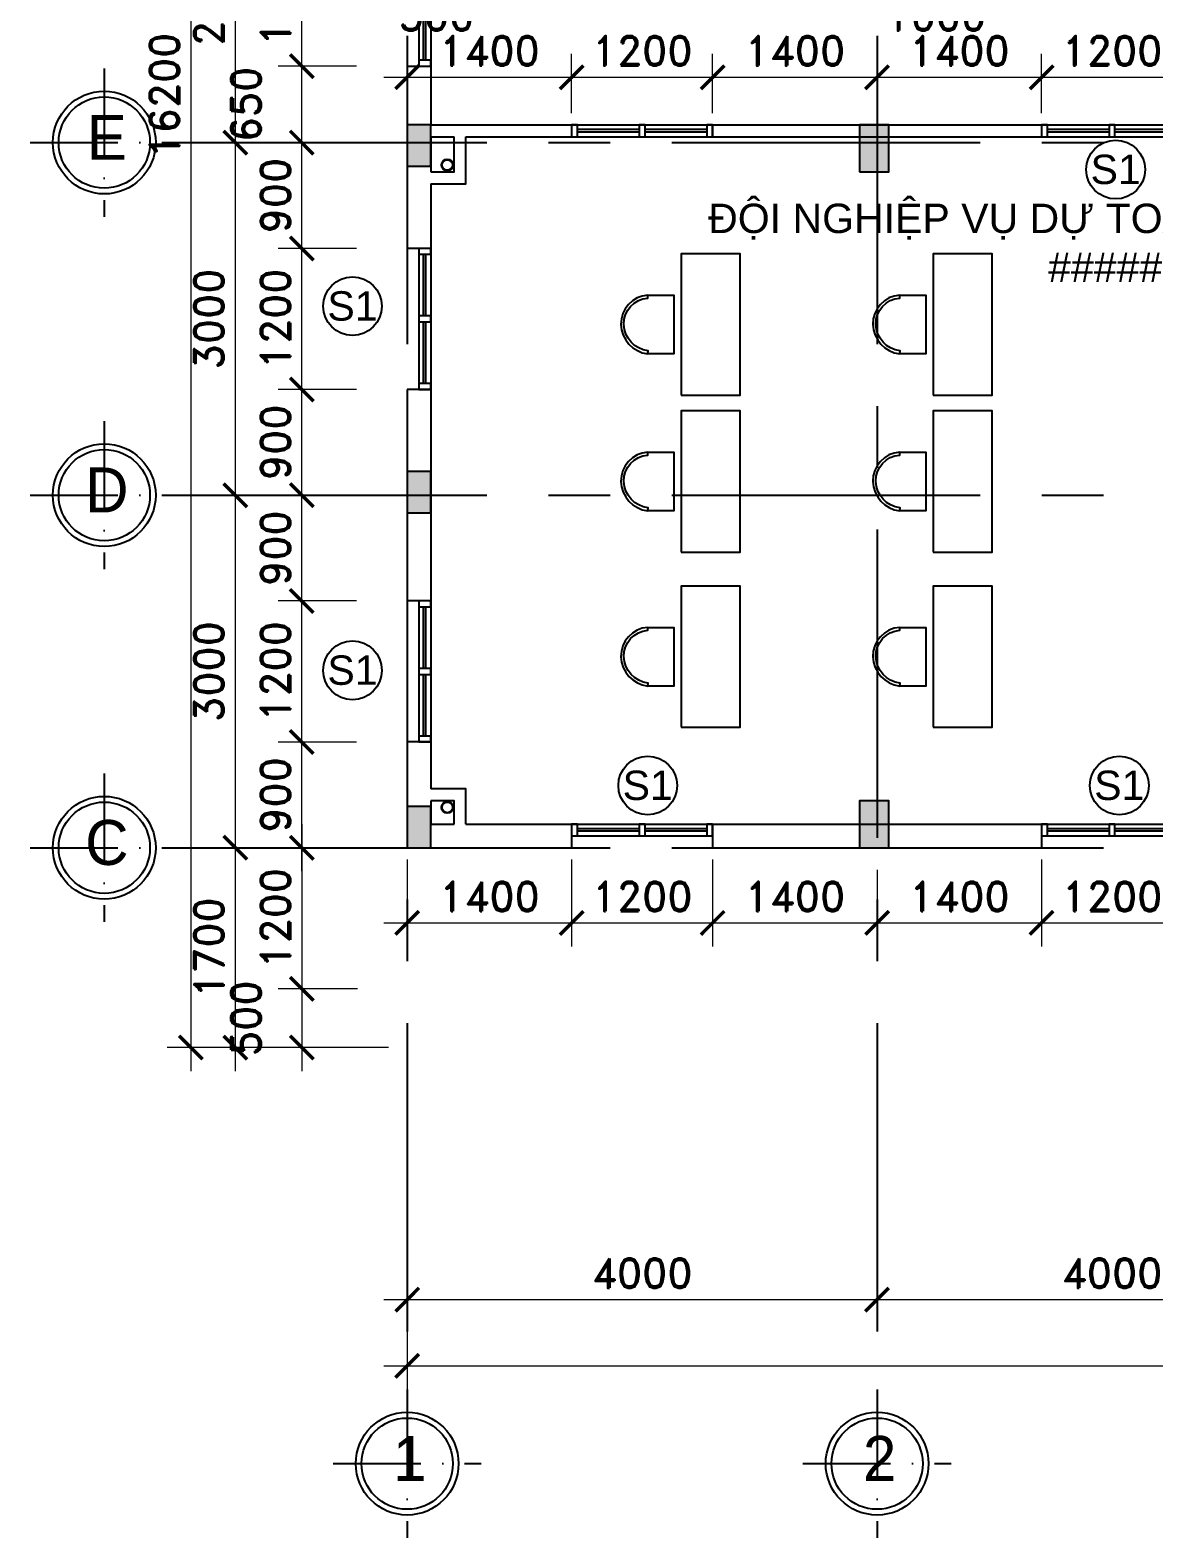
# Model space of a CAD drawing. Header units: inches. Extents: x 452443 to 881249, y 975131 to 1198310.
# Drawn here: x 676966 to 686531, y 1077564 to 1090393 of the extents above; entities that cross this region are included whole.
import ezdxf
from ezdxf.enums import TextEntityAlignment as Align

# ---------------------------------------------------------------- set-up
doc = ezdxf.new("R2010")
doc.units = ezdxf.units.IN
doc.header["$LTSCALE"] = 3.5
doc.header["$MEASUREMENT"] = 0
doc.linetypes.add('ACAD_ISO10W100', pattern=[18, 12, -3, 0, -3])
doc.linetypes.add('CENTER', pattern=[2, 1.25, -0.25, 0.25, -0.25])
for name, color, linetype in [('cot', 1, 'Continuous'), ('CUA', 4, 'Continuous'), ('DOOR-84', 84, 'Continuous'), ('hatch vl', 4, 'Continuous'), ('NOI THAT', 42, 'Continuous'), ('phong', 2, 'Continuous'), ('text', 3, 'Continuous'), ('TEXT2', 7, 'Continuous'), ('thuocdo', 3, 'Continuous'), ('Truc', 252, 'Continuous'), ('VISIONABLE-LINE126', 126, 'Continuous')]:
    doc.layers.add(name, color=color, linetype=linetype)
doc.styles.add('chu 1', font='VHELVEN0.TTF')
doc.styles.add('romand', font='romand.shx')
doc.styles.add('STYLE5', font='VAVON_.TTF')
doc.styles.add('VNI-HELVE', font='VHELVEN0.TTF')
doc.dimstyles.new('TL100', dxfattribs={"dimscale": 100, "dimtxt": 2.5, "dimasz": 2, "dimexe": 2, "dimexo": 1, "dimgap": 1, "dimtad": 1, "dimdec": 0, "dimzin": 0, "dimdsep": 46, "dimtxsty": 'romand', "dimblk": 'ARCHTICK', "dimcen": 2, "dimdle": 2, "dimclrd": 256, "dimclre": 256, "dimclrt": 7, "dimadec": 0, "dimazin": 0, "dimtfac": 0.004, "dimtdec": 0, "dimtmove": 2, "dimatfit": 3, "dimfxl": 1, "dimtolj": 1, "dimtzin": 0, "dimlwd": 20, "dimlwe": 20, "dimarcsym": 1})

# ---------------------------------------------------------------- blocks, each defined once
blk = doc.blocks.new('truc tron')
at = {"layer": 'DOOR-84', "linetype": 'ACAD_ISO10W100', "ltscale": 20}
for p, q in [((0, -710), (0, 710)), ((710, 0), (-710, 0))]:
    blk.add_line(p, q, dxfattribs=at)
at = {"layer": 'DOOR-84', "linetype": 'Continuous'}
blk.add_circle((0, 0), 492, dxfattribs=at)
at = {"layer": 'NOI THAT', "linetype": 'Continuous'}
blk.add_circle((0, 0), 437, dxfattribs=at)
blk = doc.blocks.new('CS-1200')
for p, q in [((0, 100), (1200, 100)), ((0, 0), (1200, 0)), ((575, 60), (50, 60)), ((575, 40), (50, 40)), ((1150, 60), (625, 60)), ((1150, 40), (625, 40))]:
    blk.add_line(p, q)
at = {"ltscale": 5}
for points in [[(0, 0), (50, 0), (50, 100), (0, 100)], [(575, 0), (625, 0), (625, 100), (575, 100)], [(1150, 0), (1200, 0), (1200, 100), (1150, 100)]]:
    blk.add_lwpolyline(points, close=True, dxfattribs=at)
blk = doc.blocks.new('banhoc')
blk.add_lwpolyline([(-600, -500), (-600, 0), (600, 0), (600, -500)], close=True)
blk.add_lwpolyline([(250, -786), (250, -564), (-250, -564), (-250, -786)])
blk.add_lwpolyline([(1, -989, 0.400527), (225, -784), (250, -786, -0.400825), (0, -1014, -0.365678), (-250, -786), (-225, -783, 0.365407)], format="xyb", close=True)
blk = doc.blocks.new('_ArchTick')
at = {"color": 0, "linetype": 'ByBlock', "const_width": 0.15}
blk.add_lwpolyline([(-0.5, -0.5), (0.5, 0.5)], dxfattribs=at)
blk = doc.blocks.new('*D1885')
at = {"layer": 'DEFPOINTS', "color": 0}
for p in [(680175, 1080438), (684175, 1080249), (684175, 1079591)]:
    blk.add_point(p, dxfattribs=at)
at = {"layer": 'thuocdo', "lineweight": 20}
for p, q in [((680175, 1080338), (680175, 1079391)), ((684175, 1080149), (684175, 1079391)), ((679975, 1079591), (684375, 1079591))]:
    blk.add_line(p, q, dxfattribs=at)
at = {"layer": 'thuocdo', "lineweight": 20, "xscale": 200, "yscale": 200, "zscale": 200, "rotation": 180}
blk.add_blockref('_ArchTick', (680175, 1079591), dxfattribs=at)
at = {"layer": 'thuocdo', "lineweight": 20, "xscale": 200, "yscale": 200, "zscale": 200}
blk.add_blockref('_ArchTick', (684175, 1079591), dxfattribs=at)
at = {"layer": 'thuocdo', "color": 7, "insert": (682175, 1079816), "char_height": 250, "attachment_point": 5, "style": 'romand'}
blk.add_mtext('\\A1;4000', dxfattribs=at)
blk = doc.blocks.new('*D1886')
at = {"layer": 'DEFPOINTS', "color": 0}
for p in [(684175, 1080249), (688175, 1079741), (688175, 1079591)]:
    blk.add_point(p, dxfattribs=at)
at = {"layer": 'thuocdo', "lineweight": 20}
for p, q in [((684175, 1080149), (684175, 1079391)), ((683975, 1079591), (688375, 1079591)), ((688175, 1079641), (688175, 1079391))]:
    blk.add_line(p, q, dxfattribs=at)
at = {"layer": 'thuocdo', "lineweight": 20, "xscale": 200, "yscale": 200, "zscale": 200, "rotation": 180}
blk.add_blockref('_ArchTick', (684175, 1079591), dxfattribs=at)
at = {"layer": 'thuocdo', "lineweight": 20, "xscale": 200, "yscale": 200, "zscale": 200}
blk.add_blockref('_ArchTick', (688175, 1079591), dxfattribs=at)
at = {"layer": 'thuocdo', "color": 7, "insert": (686175, 1079816), "char_height": 250, "attachment_point": 5, "style": 'romand'}
blk.add_mtext('\\A1;4000', dxfattribs=at)
blk = doc.blocks.new('*D1894')
at = {"layer": 'DEFPOINTS', "color": 0}
for p in [(679018, 1091936), (678712, 1089436), (679018, 1089436)]:
    blk.add_point(p, dxfattribs=at)
at = {"layer": 'thuocdo', "lineweight": 20}
for p, q in [((678712, 1092136), (678712, 1089236)), ((678918, 1091936), (678512, 1091936)), ((678918, 1089436), (678512, 1089436))]:
    blk.add_line(p, q, dxfattribs=at)
at = {"layer": 'thuocdo', "lineweight": 20, "xscale": 200, "yscale": 200, "zscale": 200}
for p, rotation in [((678712, 1091936), 90), ((678712, 1089436), 270)]:
    blk.add_blockref('_ArchTick', p, dxfattribs=dict(at, rotation=rotation))
at = {"layer": 'thuocdo', "color": 7, "insert": (678487, 1090686), "char_height": 250, "attachment_point": 5, "rotation": 90, "style": 'romand'}
blk.add_mtext('\\A1;2500', dxfattribs=at)
blk = doc.blocks.new('*D1895')
at = {"layer": 'DEFPOINTS', "color": 0}
for p in [(679018, 1089436), (678712, 1086436), (679657, 1086436)]:
    blk.add_point(p, dxfattribs=at)
at = {"layer": 'thuocdo', "lineweight": 20}
for p, q in [((678712, 1089636), (678712, 1086236)), ((678918, 1089436), (678512, 1089436)), ((679557, 1086436), (678512, 1086436))]:
    blk.add_line(p, q, dxfattribs=at)
at = {"layer": 'thuocdo', "lineweight": 20, "xscale": 200, "yscale": 200, "zscale": 200}
for p, rotation in [((678712, 1089436), 90), ((678712, 1086436), 270)]:
    blk.add_blockref('_ArchTick', p, dxfattribs=dict(at, rotation=rotation))
at = {"layer": 'thuocdo', "color": 7, "insert": (678487, 1087936), "char_height": 250, "attachment_point": 5, "rotation": 90, "style": 'romand'}
blk.add_mtext('\\A1;3000', dxfattribs=at)
blk = doc.blocks.new('*D1896')
at = {"layer": 'DEFPOINTS', "color": 0}
for p in [(679657, 1086436), (678712, 1083436), (680025, 1083436)]:
    blk.add_point(p, dxfattribs=at)
at = {"layer": 'thuocdo', "lineweight": 20}
for p, q in [((678712, 1086636), (678712, 1083236)), ((679557, 1086436), (678512, 1086436)), ((679925, 1083436), (678512, 1083436))]:
    blk.add_line(p, q, dxfattribs=at)
at = {"layer": 'thuocdo', "lineweight": 20, "xscale": 200, "yscale": 200, "zscale": 200}
for p, rotation in [((678712, 1086436), 90), ((678712, 1083436), 270)]:
    blk.add_blockref('_ArchTick', p, dxfattribs=dict(at, rotation=rotation))
at = {"layer": 'thuocdo', "color": 7, "insert": (678487, 1084936), "char_height": 250, "attachment_point": 5, "rotation": 90, "style": 'romand'}
blk.add_mtext('\\A1;3000', dxfattribs=at)
blk = doc.blocks.new('*D1897')
at = {"layer": 'DEFPOINTS', "color": 0}
for p in [(679851, 1083436), (678712, 1081736), (679851, 1081736)]:
    blk.add_point(p, dxfattribs=at)
at = {"layer": 'thuocdo', "lineweight": 20}
for p, q in [((678712, 1083636), (678712, 1081536)), ((679751, 1083436), (678512, 1083436)), ((679751, 1081736), (678512, 1081736))]:
    blk.add_line(p, q, dxfattribs=at)
at = {"layer": 'thuocdo', "lineweight": 20, "xscale": 200, "yscale": 200, "zscale": 200}
for p, rotation in [((678712, 1083436), 90), ((678712, 1081736), 270)]:
    blk.add_blockref('_ArchTick', p, dxfattribs=dict(at, rotation=rotation))
at = {"layer": 'thuocdo', "color": 7, "insert": (678487, 1082586), "char_height": 250, "attachment_point": 5, "rotation": 90, "style": 'romand'}
blk.add_mtext('\\A1;1700', dxfattribs=at)
blk = doc.blocks.new('*D1898')
at = {"layer": 'DEFPOINTS', "color": 0}
for p in [(680129, 1097936), (678333, 1081736), (680115, 1081736)]:
    blk.add_point(p, dxfattribs=at)
at = {"layer": 'thuocdo', "lineweight": 20}
for p, q in [((678333, 1098136), (678333, 1081536)), ((680029, 1097936), (678133, 1097936)), ((680015, 1081736), (678133, 1081736))]:
    blk.add_line(p, q, dxfattribs=at)
at = {"layer": 'thuocdo', "lineweight": 20, "xscale": 200, "yscale": 200, "zscale": 200}
for p, rotation in [((678333, 1097936), 90), ((678333, 1081736), 270)]:
    blk.add_blockref('_ArchTick', p, dxfattribs=dict(at, rotation=rotation))
at = {"layer": 'thuocdo', "color": 7, "insert": (678108, 1089836), "char_height": 250, "attachment_point": 5, "rotation": 90, "style": 'romand'}
blk.add_mtext('\\A1;16200', dxfattribs=at)
blk = doc.blocks.new('*D1899')
at = {"layer": 'DEFPOINTS', "color": 0}
for p in [(680175, 1080521), (708675, 1080521), (708675, 1079027)]:
    blk.add_point(p, dxfattribs=at)
at = {"layer": 'thuocdo', "lineweight": 20}
for p, q in [((680175, 1080421), (680175, 1078827)), ((708675, 1080421), (708675, 1078827)), ((679975, 1079027), (708875, 1079027))]:
    blk.add_line(p, q, dxfattribs=at)
at = {"layer": 'thuocdo', "lineweight": 20, "xscale": 200, "yscale": 200, "zscale": 200, "rotation": 180}
blk.add_blockref('_ArchTick', (680175, 1079027), dxfattribs=at)
at = {"layer": 'thuocdo', "lineweight": 20, "xscale": 200, "yscale": 200, "zscale": 200}
blk.add_blockref('_ArchTick', (708675, 1079027), dxfattribs=at)
at = {"layer": 'thuocdo', "color": 7, "insert": (694425, 1079252), "char_height": 250, "attachment_point": 5, "style": 'romand'}
blk.add_mtext('\\A1;28500', dxfattribs=at)
blk = doc.blocks.new('*D2053')
at = {"layer": 'DEFPOINTS', "color": 0}
for p in [(680175, 1083436), (681575, 1083436), (681575, 1082797)]:
    blk.add_point(p, dxfattribs=at)
at = {"layer": 'thuocdo', "lineweight": 20}
for p, q in [((680175, 1083336), (680175, 1082597)), ((681575, 1083336), (681575, 1082597)), ((679975, 1082797), (681775, 1082797))]:
    blk.add_line(p, q, dxfattribs=at)
at = {"layer": 'thuocdo', "lineweight": 20, "xscale": 200, "yscale": 200, "zscale": 200, "rotation": 180}
blk.add_blockref('_ArchTick', (680175, 1082797), dxfattribs=at)
at = {"layer": 'thuocdo', "lineweight": 20, "xscale": 200, "yscale": 200, "zscale": 200}
blk.add_blockref('_ArchTick', (681575, 1082797), dxfattribs=at)
at = {"layer": 'thuocdo', "color": 7, "insert": (680875, 1083022), "char_height": 250, "attachment_point": 5, "style": 'romand'}
blk.add_mtext('\\A1;1400', dxfattribs=at)
blk = doc.blocks.new('*D2054')
at = {"layer": 'DEFPOINTS', "color": 0}
for p in [(681575, 1083436), (682775, 1083436), (682775, 1082797)]:
    blk.add_point(p, dxfattribs=at)
at = {"layer": 'thuocdo', "lineweight": 20}
for p, q in [((681575, 1083336), (681575, 1082597)), ((682775, 1083336), (682775, 1082597)), ((681375, 1082797), (682975, 1082797))]:
    blk.add_line(p, q, dxfattribs=at)
at = {"layer": 'thuocdo', "lineweight": 20, "xscale": 200, "yscale": 200, "zscale": 200, "rotation": 180}
blk.add_blockref('_ArchTick', (681575, 1082797), dxfattribs=at)
at = {"layer": 'thuocdo', "lineweight": 20, "xscale": 200, "yscale": 200, "zscale": 200}
blk.add_blockref('_ArchTick', (682775, 1082797), dxfattribs=at)
at = {"layer": 'thuocdo', "color": 7, "insert": (682175, 1083022), "char_height": 250, "attachment_point": 5, "style": 'romand'}
blk.add_mtext('\\A1;1200', dxfattribs=at)
blk = doc.blocks.new('*D2055')
at = {"layer": 'DEFPOINTS', "color": 0}
for p in [(682775, 1083436), (684175, 1083349), (684175, 1082797)]:
    blk.add_point(p, dxfattribs=at)
at = {"layer": 'thuocdo', "lineweight": 20}
for p, q in [((682775, 1083336), (682775, 1082597)), ((684175, 1083249), (684175, 1082597)), ((682575, 1082797), (684375, 1082797))]:
    blk.add_line(p, q, dxfattribs=at)
at = {"layer": 'thuocdo', "lineweight": 20, "xscale": 200, "yscale": 200, "zscale": 200, "rotation": 180}
blk.add_blockref('_ArchTick', (682775, 1082797), dxfattribs=at)
at = {"layer": 'thuocdo', "lineweight": 20, "xscale": 200, "yscale": 200, "zscale": 200}
blk.add_blockref('_ArchTick', (684175, 1082797), dxfattribs=at)
at = {"layer": 'thuocdo', "color": 7, "insert": (683475, 1083022), "char_height": 250, "attachment_point": 5, "style": 'romand'}
blk.add_mtext('\\A1;1400', dxfattribs=at)
blk = doc.blocks.new('*D2056')
at = {"layer": 'DEFPOINTS', "color": 0}
for p in [(685575, 1083436), (684175, 1083349), (685575, 1082797)]:
    blk.add_point(p, dxfattribs=at)
at = {"layer": 'thuocdo', "lineweight": 20}
for p, q in [((685575, 1083336), (685575, 1082597)), ((684175, 1083249), (684175, 1082597)), ((683975, 1082797), (685775, 1082797))]:
    blk.add_line(p, q, dxfattribs=at)
at = {"layer": 'thuocdo', "lineweight": 20, "xscale": 200, "yscale": 200, "zscale": 200, "rotation": 180}
blk.add_blockref('_ArchTick', (684175, 1082797), dxfattribs=at)
at = {"layer": 'thuocdo', "lineweight": 20, "xscale": 200, "yscale": 200, "zscale": 200}
blk.add_blockref('_ArchTick', (685575, 1082797), dxfattribs=at)
at = {"layer": 'thuocdo', "color": 7, "insert": (684875, 1083022), "char_height": 250, "attachment_point": 5, "style": 'romand'}
blk.add_mtext('\\A1;1400', dxfattribs=at)
blk = doc.blocks.new('*D2057')
at = {"layer": 'DEFPOINTS', "color": 0}
for p in [(685575, 1083436), (686775, 1083436), (686775, 1082797)]:
    blk.add_point(p, dxfattribs=at)
at = {"layer": 'thuocdo', "lineweight": 20}
for p, q in [((685575, 1083336), (685575, 1082597)), ((686775, 1083336), (686775, 1082597)), ((685375, 1082797), (686975, 1082797))]:
    blk.add_line(p, q, dxfattribs=at)
at = {"layer": 'thuocdo', "lineweight": 20, "xscale": 200, "yscale": 200, "zscale": 200, "rotation": 180}
blk.add_blockref('_ArchTick', (685575, 1082797), dxfattribs=at)
at = {"layer": 'thuocdo', "lineweight": 20, "xscale": 200, "yscale": 200, "zscale": 200}
blk.add_blockref('_ArchTick', (686775, 1082797), dxfattribs=at)
at = {"layer": 'thuocdo', "color": 7, "insert": (686175, 1083022), "char_height": 250, "attachment_point": 5, "style": 'romand'}
blk.add_mtext('\\A1;1200', dxfattribs=at)
blk = doc.blocks.new('*D2079')
at = {"layer": 'DEFPOINTS', "color": 0}
for p in [(679278, 1084336), (679843, 1084336), (679517, 1083436)]:
    blk.add_point(p, dxfattribs=at)
at = {"layer": 'thuocdo', "lineweight": 20}
for p, q in [((679278, 1083236), (679278, 1084536)), ((679743, 1084336), (679078, 1084336)), ((679417, 1083436), (679078, 1083436))]:
    blk.add_line(p, q, dxfattribs=at)
at = {"layer": 'thuocdo', "lineweight": 20, "xscale": 200, "yscale": 200, "zscale": 200}
for p, rotation in [((679278, 1084336), 90), ((679278, 1083436), 270)]:
    blk.add_blockref('_ArchTick', p, dxfattribs=dict(at, rotation=rotation))
at = {"layer": 'thuocdo', "color": 7, "insert": (679053, 1083886), "char_height": 250, "attachment_point": 5, "rotation": 90, "style": 'romand'}
blk.add_mtext('\\A1;900', dxfattribs=at)
blk = doc.blocks.new('*D2080')
at = {"layer": 'DEFPOINTS', "color": 0}
for p in [(679278, 1085536), (679843, 1085536), (679843, 1084336)]:
    blk.add_point(p, dxfattribs=at)
at = {"layer": 'thuocdo', "lineweight": 20}
for p, q in [((679278, 1084136), (679278, 1085736)), ((679743, 1085536), (679078, 1085536)), ((679743, 1084336), (679078, 1084336))]:
    blk.add_line(p, q, dxfattribs=at)
at = {"layer": 'thuocdo', "lineweight": 20, "xscale": 200, "yscale": 200, "zscale": 200}
for p, rotation in [((679278, 1085536), 90), ((679278, 1084336), 270)]:
    blk.add_blockref('_ArchTick', p, dxfattribs=dict(at, rotation=rotation))
at = {"layer": 'thuocdo', "color": 7, "insert": (679053, 1084936), "char_height": 250, "attachment_point": 5, "rotation": 90, "style": 'romand'}
blk.add_mtext('\\A1;1200', dxfattribs=at)
blk = doc.blocks.new('*D2081')
at = {"layer": 'DEFPOINTS', "color": 0}
for p in [(679278, 1086436), (679843, 1086436), (679843, 1085536)]:
    blk.add_point(p, dxfattribs=at)
at = {"layer": 'thuocdo', "lineweight": 20}
for p, q in [((679278, 1085336), (679278, 1086636)), ((679743, 1086436), (679078, 1086436)), ((679743, 1085536), (679078, 1085536))]:
    blk.add_line(p, q, dxfattribs=at)
at = {"layer": 'thuocdo', "lineweight": 20, "xscale": 200, "yscale": 200, "zscale": 200}
for p, rotation in [((679278, 1086436), 90), ((679278, 1085536), 270)]:
    blk.add_blockref('_ArchTick', p, dxfattribs=dict(at, rotation=rotation))
at = {"layer": 'thuocdo', "color": 7, "insert": (679053, 1085986), "char_height": 250, "attachment_point": 5, "rotation": 90, "style": 'romand'}
blk.add_mtext('\\A1;900', dxfattribs=at)
blk = doc.blocks.new('*D2082')
at = {"layer": 'DEFPOINTS', "color": 0}
for p in [(679278, 1087336), (679843, 1087336), (679843, 1086436)]:
    blk.add_point(p, dxfattribs=at)
at = {"layer": 'thuocdo', "lineweight": 20}
for p, q in [((679278, 1086236), (679278, 1087536)), ((679743, 1087336), (679078, 1087336)), ((679743, 1086436), (679078, 1086436))]:
    blk.add_line(p, q, dxfattribs=at)
at = {"layer": 'thuocdo', "lineweight": 20, "xscale": 200, "yscale": 200, "zscale": 200}
for p, rotation in [((679278, 1087336), 90), ((679278, 1086436), 270)]:
    blk.add_blockref('_ArchTick', p, dxfattribs=dict(at, rotation=rotation))
at = {"layer": 'thuocdo', "color": 7, "insert": (679053, 1086886), "char_height": 250, "attachment_point": 5, "rotation": 90, "style": 'romand'}
blk.add_mtext('\\A1;900', dxfattribs=at)
blk = doc.blocks.new('*D2083')
at = {"layer": 'DEFPOINTS', "color": 0}
for p in [(679278, 1088536), (679843, 1088536), (679843, 1087336)]:
    blk.add_point(p, dxfattribs=at)
at = {"layer": 'thuocdo', "lineweight": 20}
for p, q in [((679278, 1087136), (679278, 1088736)), ((679743, 1088536), (679078, 1088536)), ((679743, 1087336), (679078, 1087336))]:
    blk.add_line(p, q, dxfattribs=at)
at = {"layer": 'thuocdo', "lineweight": 20, "xscale": 200, "yscale": 200, "zscale": 200}
for p, rotation in [((679278, 1088536), 90), ((679278, 1087336), 270)]:
    blk.add_blockref('_ArchTick', p, dxfattribs=dict(at, rotation=rotation))
at = {"layer": 'thuocdo', "color": 7, "insert": (679053, 1087936), "char_height": 250, "attachment_point": 5, "rotation": 90, "style": 'romand'}
blk.add_mtext('\\A1;1200', dxfattribs=at)
blk = doc.blocks.new('*D2084')
at = {"layer": 'DEFPOINTS', "color": 0}
for p in [(679278, 1089436), (679843, 1089436), (679843, 1088536)]:
    blk.add_point(p, dxfattribs=at)
at = {"layer": 'thuocdo', "lineweight": 20}
for p, q in [((679278, 1088336), (679278, 1089636)), ((679743, 1089436), (679078, 1089436)), ((679743, 1088536), (679078, 1088536))]:
    blk.add_line(p, q, dxfattribs=at)
at = {"layer": 'thuocdo', "lineweight": 20, "xscale": 200, "yscale": 200, "zscale": 200}
for p, rotation in [((679278, 1089436), 90), ((679278, 1088536), 270)]:
    blk.add_blockref('_ArchTick', p, dxfattribs=dict(at, rotation=rotation))
at = {"layer": 'thuocdo', "color": 7, "insert": (679053, 1088986), "char_height": 250, "attachment_point": 5, "rotation": 90, "style": 'romand'}
blk.add_mtext('\\A1;900', dxfattribs=at)
blk = doc.blocks.new('*D2085')
at = {"layer": 'DEFPOINTS', "color": 0}
for p in [(679278, 1090086), (679843, 1090086), (679843, 1089436)]:
    blk.add_point(p, dxfattribs=at)
at = {"layer": 'thuocdo', "lineweight": 20}
for p, q in [((679278, 1089236), (679278, 1090286)), ((679743, 1090086), (679078, 1090086)), ((679743, 1089436), (679078, 1089436))]:
    blk.add_line(p, q, dxfattribs=at)
at = {"layer": 'thuocdo', "lineweight": 20, "xscale": 200, "yscale": 200, "zscale": 200}
for p, rotation in [((679278, 1090086), 90), ((679278, 1089436), 270)]:
    blk.add_blockref('_ArchTick', p, dxfattribs=dict(at, rotation=rotation))
at = {"layer": 'thuocdo', "color": 7, "insert": (678803, 1089761), "char_height": 250, "attachment_point": 5, "rotation": 90, "style": 'romand'}
blk.add_mtext('\\A1;650', dxfattribs=at)
blk = doc.blocks.new('*D2086')
at = {"layer": 'DEFPOINTS', "color": 0}
for p in [(679278, 1091286), (679843, 1091286), (679843, 1090086)]:
    blk.add_point(p, dxfattribs=at)
at = {"layer": 'thuocdo', "lineweight": 20}
for p, q in [((679278, 1089886), (679278, 1091486)), ((679743, 1091286), (679078, 1091286)), ((679743, 1090086), (679078, 1090086))]:
    blk.add_line(p, q, dxfattribs=at)
at = {"layer": 'thuocdo', "lineweight": 20, "xscale": 200, "yscale": 200, "zscale": 200}
for p, rotation in [((679278, 1091286), 90), ((679278, 1090086), 270)]:
    blk.add_blockref('_ArchTick', p, dxfattribs=dict(at, rotation=rotation))
at = {"layer": 'thuocdo', "color": 7, "insert": (679053, 1090686), "char_height": 250, "attachment_point": 5, "rotation": 90, "style": 'romand'}
blk.add_mtext('\\A1;1200', dxfattribs=at)
blk = doc.blocks.new('*D2147')
at = {"layer": 'DEFPOINTS', "color": 0}
for p in [(681575, 1089992), (680175, 1089656), (681575, 1089586)]:
    blk.add_point(p, dxfattribs=at)
at = {"layer": 'thuocdo', "lineweight": 20}
for p, q in [((680175, 1089756), (680175, 1090192)), ((681575, 1089686), (681575, 1090192)), ((679975, 1089992), (681775, 1089992))]:
    blk.add_line(p, q, dxfattribs=at)
at = {"layer": 'thuocdo', "lineweight": 20, "xscale": 200, "yscale": 200, "zscale": 200, "rotation": 180}
blk.add_blockref('_ArchTick', (680175, 1089992), dxfattribs=at)
at = {"layer": 'thuocdo', "lineweight": 20, "xscale": 200, "yscale": 200, "zscale": 200}
blk.add_blockref('_ArchTick', (681575, 1089992), dxfattribs=at)
at = {"layer": 'thuocdo', "color": 7, "insert": (680875, 1090217), "char_height": 250, "attachment_point": 5, "style": 'romand'}
blk.add_mtext('\\A1;1400', dxfattribs=at)
blk = doc.blocks.new('*D2148')
at = {"layer": 'DEFPOINTS', "color": 0}
for p in [(682775, 1089992), (681575, 1089586), (682775, 1089586)]:
    blk.add_point(p, dxfattribs=at)
at = {"layer": 'thuocdo', "lineweight": 20}
for p, q in [((681575, 1089686), (681575, 1090192)), ((682775, 1089686), (682775, 1090192)), ((681375, 1089992), (682975, 1089992))]:
    blk.add_line(p, q, dxfattribs=at)
at = {"layer": 'thuocdo', "lineweight": 20, "xscale": 200, "yscale": 200, "zscale": 200, "rotation": 180}
blk.add_blockref('_ArchTick', (681575, 1089992), dxfattribs=at)
at = {"layer": 'thuocdo', "lineweight": 20, "xscale": 200, "yscale": 200, "zscale": 200}
blk.add_blockref('_ArchTick', (682775, 1089992), dxfattribs=at)
at = {"layer": 'thuocdo', "color": 7, "insert": (682175, 1090217), "char_height": 250, "attachment_point": 5, "style": 'romand'}
blk.add_mtext('\\A1;1200', dxfattribs=at)
blk = doc.blocks.new('*D2149')
at = {"layer": 'DEFPOINTS', "color": 0}
for p in [(684175, 1089992), (684175, 1089711), (682775, 1089586)]:
    blk.add_point(p, dxfattribs=at)
at = {"layer": 'thuocdo', "lineweight": 20}
for p, q in [((682775, 1089686), (682775, 1090192)), ((684175, 1089811), (684175, 1090192)), ((682575, 1089992), (684375, 1089992))]:
    blk.add_line(p, q, dxfattribs=at)
at = {"layer": 'thuocdo', "lineweight": 20, "xscale": 200, "yscale": 200, "zscale": 200, "rotation": 180}
blk.add_blockref('_ArchTick', (682775, 1089992), dxfattribs=at)
at = {"layer": 'thuocdo', "lineweight": 20, "xscale": 200, "yscale": 200, "zscale": 200}
blk.add_blockref('_ArchTick', (684175, 1089992), dxfattribs=at)
at = {"layer": 'thuocdo', "color": 7, "insert": (683475, 1090217), "char_height": 250, "attachment_point": 5, "style": 'romand'}
blk.add_mtext('\\A1;1400', dxfattribs=at)
blk = doc.blocks.new('*D2150')
at = {"layer": 'DEFPOINTS', "color": 0}
for p in [(685575, 1089992), (684175, 1089711), (685575, 1089586)]:
    blk.add_point(p, dxfattribs=at)
at = {"layer": 'thuocdo', "lineweight": 20}
for p, q in [((684175, 1089811), (684175, 1090192)), ((685575, 1089686), (685575, 1090192)), ((683975, 1089992), (685775, 1089992))]:
    blk.add_line(p, q, dxfattribs=at)
at = {"layer": 'thuocdo', "lineweight": 20, "xscale": 200, "yscale": 200, "zscale": 200, "rotation": 180}
blk.add_blockref('_ArchTick', (684175, 1089992), dxfattribs=at)
at = {"layer": 'thuocdo', "lineweight": 20, "xscale": 200, "yscale": 200, "zscale": 200}
blk.add_blockref('_ArchTick', (685575, 1089992), dxfattribs=at)
at = {"layer": 'thuocdo', "color": 7, "insert": (684875, 1090217), "char_height": 250, "attachment_point": 5, "style": 'romand'}
blk.add_mtext('\\A1;1400', dxfattribs=at)
blk = doc.blocks.new('*D2151')
at = {"layer": 'DEFPOINTS', "color": 0}
for p in [(686775, 1089992), (685575, 1089586), (686775, 1089586)]:
    blk.add_point(p, dxfattribs=at)
at = {"layer": 'thuocdo', "lineweight": 20}
for p, q in [((685575, 1089686), (685575, 1090192)), ((686775, 1089686), (686775, 1090192)), ((685375, 1089992), (686975, 1089992))]:
    blk.add_line(p, q, dxfattribs=at)
at = {"layer": 'thuocdo', "lineweight": 20, "xscale": 200, "yscale": 200, "zscale": 200, "rotation": 180}
blk.add_blockref('_ArchTick', (685575, 1089992), dxfattribs=at)
at = {"layer": 'thuocdo', "lineweight": 20, "xscale": 200, "yscale": 200, "zscale": 200}
blk.add_blockref('_ArchTick', (686775, 1089992), dxfattribs=at)
at = {"layer": 'thuocdo', "color": 7, "insert": (686175, 1090217), "char_height": 250, "attachment_point": 5, "style": 'romand'}
blk.add_mtext('\\A1;1200', dxfattribs=at)
blk = doc.blocks.new('*D2358')
at = {"layer": 'DEFPOINTS', "color": 0}
for p in [(679851, 1083436), (679278, 1082236), (679851, 1082236)]:
    blk.add_point(p, dxfattribs=at)
at = {"layer": 'thuocdo', "lineweight": 20}
for p, q in [((679278, 1083636), (679278, 1082036)), ((679751, 1083436), (679078, 1083436)), ((679751, 1082236), (679078, 1082236))]:
    blk.add_line(p, q, dxfattribs=at)
at = {"layer": 'thuocdo', "lineweight": 20, "xscale": 200, "yscale": 200, "zscale": 200}
for p, rotation in [((679278, 1083436), 90), ((679278, 1082236), 270)]:
    blk.add_blockref('_ArchTick', p, dxfattribs=dict(at, rotation=rotation))
at = {"layer": 'thuocdo', "color": 7, "insert": (679053, 1082836), "char_height": 250, "attachment_point": 5, "rotation": 90, "style": 'romand'}
blk.add_mtext('\\A1;1200', dxfattribs=at)
blk = doc.blocks.new('*D2359')
at = {"layer": 'DEFPOINTS', "color": 0}
for p in [(679851, 1082236), (679278, 1081736), (679851, 1081736)]:
    blk.add_point(p, dxfattribs=at)
at = {"layer": 'thuocdo', "lineweight": 20}
for p, q in [((679278, 1082436), (679278, 1081536)), ((679751, 1082236), (679078, 1082236)), ((679751, 1081736), (679078, 1081736))]:
    blk.add_line(p, q, dxfattribs=at)
at = {"layer": 'thuocdo', "lineweight": 20, "xscale": 200, "yscale": 200, "zscale": 200}
for p, rotation in [((679278, 1082236), 90), ((679278, 1081736), 270)]:
    blk.add_blockref('_ArchTick', p, dxfattribs=dict(at, rotation=rotation))
at = {"layer": 'thuocdo', "color": 7, "insert": (678803, 1081986), "char_height": 250, "attachment_point": 5, "rotation": 90, "style": 'romand'}
blk.add_mtext('\\A1;500', dxfattribs=at)
blk = doc.blocks.new('*D2397')
at = {"layer": 'DEFPOINTS', "color": 0}
for p in [(685175, 1091786), (684175, 1091719), (684175, 1091240)]:
    blk.add_point(p, dxfattribs=at)
at = {"layer": 'thuocdo', "linetype": 'Continuous', "lineweight": 20}
for p, q in [((684175, 1091619), (684175, 1091040)), ((685175, 1091686), (685175, 1091040)), ((685375, 1091240), (683975, 1091240))]:
    blk.add_line(p, q, dxfattribs=at)
at = {"layer": 'thuocdo', "lineweight": 20, "xscale": 200, "yscale": 200, "zscale": 200, "rotation": 180}
blk.add_blockref('_ArchTick', (684175, 1091240), dxfattribs=at)
at = {"layer": 'thuocdo', "lineweight": 20, "xscale": 200, "yscale": 200, "zscale": 200}
blk.add_blockref('_ArchTick', (685175, 1091240), dxfattribs=at)
at = {"layer": 'thuocdo', "color": 7, "insert": (684675, 1090515), "char_height": 250, "attachment_point": 5, "style": 'romand'}
blk.add_mtext('\\A1;1000', dxfattribs=at)
blk = doc.blocks.new('*D2400')
at = {"layer": 'DEFPOINTS', "color": 0}
for p in [(680175, 1091756), (680675, 1091786), (680175, 1091240)]:
    blk.add_point(p, dxfattribs=at)
at = {"layer": 'thuocdo', "linetype": 'Continuous', "lineweight": 20}
for p, q in [((680175, 1091656), (680175, 1091040)), ((680675, 1091686), (680675, 1091040)), ((680875, 1091240), (679975, 1091240))]:
    blk.add_line(p, q, dxfattribs=at)
at = {"layer": 'thuocdo', "lineweight": 20, "xscale": 200, "yscale": 200, "zscale": 200, "rotation": 180}
blk.add_blockref('_ArchTick', (680175, 1091240), dxfattribs=at)
at = {"layer": 'thuocdo', "lineweight": 20, "xscale": 200, "yscale": 200, "zscale": 200}
blk.add_blockref('_ArchTick', (680675, 1091240), dxfattribs=at)
at = {"layer": 'thuocdo', "color": 7, "insert": (680425, 1090515), "char_height": 250, "attachment_point": 5, "style": 'romand'}
blk.add_mtext('\\A1;500', dxfattribs=at)

msp = doc.modelspace()

# ---------------------------------------------------------------- hatches: boundary and pattern name
at = {"layer": 'cot'}
for points in [[(680175, 1089236.5), (680375, 1089236.5), (680375, 1089586.5), (680175, 1089586.5)], [(684025, 1089186.5), (684275, 1089186.5), (684275, 1089586.5), (684025, 1089586.5)], [(680175, 1086286.5), (680375, 1086286.5), (680375, 1086636.5), (680175, 1086636.5)], [(680175, 1083436.5), (680375, 1083436.5), (680375, 1083786.5), (680175, 1083786.5)], [(684025, 1083436.5), (684275, 1083436.5), (684275, 1083836.5), (684025, 1083836.5)]]:
    msp.add_hatch(color=256, dxfattribs=at).paths.add_polyline_path(points)

# ---------------------------------------------------------------- linework, layer by layer
for points in [[(680175, 1089236.5), (680375, 1089236.5), (680375, 1089586.5), (680175, 1089586.5)], [(684025, 1089186.5), (684275, 1089186.5), (684275, 1089586.5), (684025, 1089586.5)], [(680175, 1086286.5), (680375, 1086286.5), (680375, 1086636.5), (680175, 1086636.5)], [(680175, 1083436.5), (680375, 1083436.5), (680375, 1083786.5), (680175, 1083786.5)], [(684025, 1083436.5), (684275, 1083436.5), (684275, 1083836.5), (684025, 1083836.5)]]:
    msp.add_lwpolyline(points, close=True, dxfattribs=at)
at = {"layer": 'hatch vl'}
for centre in [(686205.6, 1089206.9), (679709.6, 1088044.8), (679709.6, 1084945.8), (682222.5, 1083966), (686236.8, 1083966)]:
    msp.add_circle(centre, 250, dxfattribs=at)
at = {"layer": 'phong'}
for p, q in [((684175, 1089586.5), (685575, 1089586.5)), ((684175, 1089486.5), (685575, 1089486.5))]:
    msp.add_line(p, q, dxfattribs=at)
for points in [[(680175, 1090086.5), (680175, 1088536.5)], [(680175, 1090086.5), (680375, 1090086.5)], [(680375, 1090086.5), (680375, 1089586.5)], [(680375, 1089586.5), (681575, 1089586.5)], [(681575, 1089586.5), (681575, 1089486.5)], [(682775, 1089586.5), (682775, 1089486.5)], [(682775, 1089586.5), (684175, 1089586.5)], [(685575, 1089586.5), (685575, 1089486.5)], [(680375, 1089486.5), (680375, 1089186.5)], [(680375, 1089486.5), (680575, 1089486.5)], [(680375, 1089186.5), (680575, 1089186.5), (680575, 1089486.5)], [(680375, 1089086.5), (680675, 1089086.5), (680675, 1089486.5)], [(680675, 1089486.5), (681575, 1089486.5)], [(682775, 1089486.5), (684175, 1089486.5)], [(680375, 1089086.5), (680375, 1088536.5)], [(680375, 1088536.5), (680175, 1088536.5)], [(680175, 1087336.5), (680175, 1085536.5)], [(680375, 1087336.5), (680175, 1087336.5)], [(680375, 1087336.5), (680375, 1085536.5)], [(680375, 1085536.5), (680175, 1085536.5)], [(680175, 1084336.5), (680175, 1083436.5), (681575, 1083436.5)], [(680375, 1084336.5), (680175, 1084336.5)], [(680375, 1084336.5), (680375, 1083936.5)], [(680675, 1083636.5), (680675, 1083936.5), (680375, 1083936.5)], [(680575, 1083636.5), (680575, 1083836.5), (680375, 1083836.5)], [(680375, 1083836.5), (680375, 1083636.5), (680575, 1083636.5)], [(680675, 1083636.5), (681575, 1083636.5)], [(681575, 1083636.5), (681575, 1083436.5)], [(682775, 1083636.5), (685575, 1083636.5)], [(682775, 1083636.5), (682775, 1083436.5)], [(685575, 1083636.5), (685575, 1083436.5)], [(682775, 1083436.5), (685575, 1083436.5)]]:
    msp.add_lwpolyline(points, dxfattribs=at)
at = {"layer": 'thuocdo'}
for centre, radius in [((680516, 1089246), 50), ((680516, 1089246), 45), ((680516.8, 1083779.7), 50), ((680516.8, 1083779.7), 45)]:
    msp.add_circle(centre, radius, dxfattribs=at)
at = {"layer": 'Truc', "linetype": 'CENTER', "ltscale": 600}
for points in [[(680175, 1098745.1), (680175, 1078826.9)], [(684175, 1098745.1), (684175, 1078826.9)], [(678228.2, 1089436.5), (710765.1, 1089436.5)], [(678228.2, 1086436.5), (710765.1, 1086436.5)], [(678228.2, 1083436.5), (710765.1, 1083436.5)]]:
    msp.add_lwpolyline(points, dxfattribs=at)

# ---------------------------------------------------------------- block references
at = {"xscale": -1, "rotation": 270}
for p in [(683008.6, 1087888.6), (685153.2, 1087888.6), (683008.6, 1086552.7), (685153.2, 1086552.7), (683008.6, 1085061.4), (685153.2, 1085061.4)]:
    msp.add_blockref('banhoc', p, dxfattribs=at)
at = {"layer": 'CUA', "rotation": 270}
for p in [(680275, 1091286.5), (680275, 1088536.5), (680275, 1085536.5)]:
    msp.add_blockref('CS-1200', p, dxfattribs=at)
at = {"layer": 'CUA'}
for p in [(681575, 1089486.5), (685575, 1089486.5), (681575, 1083536.5), (685575, 1083536.5)]:
    msp.add_blockref('CS-1200', p, dxfattribs=at)
at = {"layer": 'VISIONABLE-LINE126', "linetype": 'Continuous', "xscale": 0.8886240000138059, "yscale": 0.8886240000138059, "zscale": 0.8886240000138059, "rotation": 180}
for p in [(677596.9, 1089436.5), (677596.9, 1086436.5), (677596.9, 1083436.5), (680175, 1078195.6), (684175, 1078195.6)]:
    msp.add_blockref('truc tron', p, dxfattribs=at)

# ---------------------------------------------------------------- texts
at = {"char_height": 250, "width": 407.041, "attachment_point": 5, "style": 'chu 1'}
for insert in [(686205.6, 1089206.9), (679709.6, 1088044.8), (679709.6, 1084945.8), (682222.5, 1083966), (686236.8, 1083966)]:
    msp.add_mtext('S1', dxfattribs=dict(at, insert=insert))
at = {"layer": 'text', "linetype": 'Continuous', "style": 'STYLE5'}
for s, p in [('E', (677618.6, 1089289.8)), ('D', (677618.6, 1086289.8)), ('C', (677618.6, 1083289.8)), ('1', (680196.8, 1078049)), ('2', (684196.8, 1078049))]:
    msp.add_text(s, height=382.5, dxfattribs=at).set_placement(p, align=Align.CENTER)
at = {"layer": 'TEXT2', "insert": (686320.4, 1088916.8), "char_height": 250, "attachment_point": 2, "style": 'VNI-HELVE'}
msp.add_mtext_dynamic_manual_height_columns('{\\C7;ÑOÄI NGHIEÄP VUÏ DÖÏ TOAÙN TUYEÂN TRUYEÀN\\P#####m²}', width=8009.558, gutter_width=1000, heights=[0], dxfattribs=at)

# ---------------------------------------------------------------- dimensions: what is measured, and where the dimension line sits
at = {"layer": 'thuocdo'}
for base, p1, p2, override, picture, middle in [((678332.5, 1081736.5), (680129.4, 1097936.5), (680114.8, 1081736.5), {"dimarcsym": 1}, '*D1898', (678107.5, 1089836.5)), ((678712.5, 1089436.5), (679017.9, 1091936.5), (679017.9, 1089436.5), {"dimarcsym": 1}, '*D1894', (678487.5, 1090686.5)), ((679278.2, 1091286.5), (679842.9, 1090086.5), (679842.9, 1091286.5), {"dimfxl": 10, "dimarcsym": 1}, '*D2086', (679053.2, 1090686.5)), ((679278.2, 1090086.5), (679842.9, 1089436.5), (679842.9, 1090086.5), {"dimfxl": 10, "dimarcsym": 1}, '*D2085', (678803.2, 1089761.5)), ((678712.5, 1086436.5), (679017.9, 1089436.5), (679657.4, 1086436.5), {"dimarcsym": 1}, '*D1895', (678487.5, 1087936.5)), ((679278.2, 1089436.5), (679842.9, 1088536.5), (679842.9, 1089436.5), {"dimfxl": 10, "dimarcsym": 1}, '*D2084', (679053.2, 1088986.5)), ((679278.2, 1088536.5), (679842.9, 1087336.5), (679842.9, 1088536.5), {"dimfxl": 10, "dimarcsym": 1}, '*D2083', (679053.2, 1087936.5)), ((679278.2, 1087336.5), (679842.9, 1086436.5), (679842.9, 1087336.5), {"dimfxl": 10, "dimarcsym": 1}, '*D2082', (679053.2, 1086886.5)), ((678712.5, 1083436.5), (679657.4, 1086436.5), (680025, 1083436.5), {"dimarcsym": 1}, '*D1896', (678487.5, 1084936.5)), ((679278.2, 1086436.5), (679842.9, 1085536.5), (679842.9, 1086436.5), {"dimfxl": 10, "dimarcsym": 1}, '*D2081', (679053.2, 1085986.5)), ((679278.2, 1085536.5), (679842.9, 1084336.5), (679842.9, 1085536.5), {"dimfxl": 10, "dimarcsym": 1}, '*D2080', (679053.2, 1084936.5)), ((679278.2, 1084336.5), (679516.7, 1083436.5), (679842.9, 1084336.5), {"dimfxl": 10, "dimarcsym": 1}, '*D2079', (679053.2, 1083886.5)), ((678712.5, 1081736.5), (679851.2, 1083436.5), (679851.2, 1081736.5), {"dimarcsym": 1}, '*D1897', (678487.5, 1082586.5)), ((679278.2, 1082236.5), (679851.2, 1083436.5), (679851.2, 1082236.5), {"dimfxl": 10, "dimarcsym": 1}, '*D2358', (679053.2, 1082836.5)), ((679278.2, 1081736.5), (679851.2, 1082236.5), (679851.2, 1081736.5), {"dimfxl": 10, "dimarcsym": 1}, '*D2359', (678803.2, 1081986.5))]:
    dim = msp.add_linear_dim(base=base, p1=p1, p2=p2, angle=90, dimstyle='TL100', override=override, dxfattribs=at)
    dim.commit()
    dim.dimension.update_dxf_attribs({"geometry": picture, "text_midpoint": middle})
for base, p1, p2, picture, middle in [((680175, 1091240.3), (680675, 1091786.5), (680175, 1091756), '*D2400', (680425, 1090515.3)), ((684175, 1091240.3), (685175, 1091786.5), (684175, 1091718.6), '*D2397', (684675, 1090515.3))]:
    dim = msp.add_linear_dim(base=base, p1=p1, p2=p2, dimstyle='TL100', dxfattribs=at)
    dim.commit()
    dim.dimension.update_dxf_attribs({"geometry": picture, "text_midpoint": middle})
for base, p1, p2, override, picture, middle in [((681575, 1089992.4), (680175, 1089655.9), (681575, 1089586.5), {"dimfxl": 10, "dimarcsym": 1}, '*D2147', (680875, 1090217.4)), ((682775, 1089992.4), (681575, 1089586.5), (682775, 1089586.5), {"dimfxl": 10, "dimarcsym": 1}, '*D2148', (682175, 1090217.4)), ((684175, 1089992.4), (682775, 1089586.5), (684175, 1089711.1), {"dimfxl": 10, "dimarcsym": 1}, '*D2149', (683475, 1090217.4)), ((685575, 1089992.4), (684175, 1089711.1), (685575, 1089586.5), {"dimfxl": 10, "dimarcsym": 1}, '*D2150', (684875, 1090217.4)), ((686775, 1089992.4), (685575, 1089586.5), (686775, 1089586.5), {"dimfxl": 10, "dimarcsym": 1}, '*D2151', (686175, 1090217.4)), ((681575, 1082796.5), (680175, 1083436.5), (681575, 1083436.5), {"dimfxl": 10, "dimarcsym": 1}, '*D2053', (680875, 1083021.5)), ((682775, 1082796.5), (681575, 1083436.5), (682775, 1083436.5), {"dimfxl": 10, "dimarcsym": 1}, '*D2054', (682175, 1083021.5)), ((684175, 1082796.5), (682775, 1083436.5), (684175, 1083349.1), {"dimfxl": 10, "dimarcsym": 1}, '*D2055', (683475, 1083021.5)), ((685575, 1082796.5), (684175, 1083349.1), (685575, 1083436.5), {"dimfxl": 10, "dimarcsym": 1}, '*D2056', (684875, 1083021.5)), ((686775, 1082796.5), (685575, 1083436.5), (686775, 1083436.5), {"dimfxl": 10, "dimarcsym": 1}, '*D2057', (686175, 1083021.5)), ((708675, 1079026.9), (680175, 1080520.9), (708675, 1080520.9), {"dimarcsym": 1}, '*D1899', (694425, 1079251.9)), ((684175, 1079591.5), (680175, 1080438.4), (684175, 1080248.8), {"dimarcsym": 1}, '*D1885', (682175, 1079816.5)), ((688175, 1079591.5), (684175, 1080248.8), (688175, 1079740.8), {"dimarcsym": 1}, '*D1886', (686175, 1079816.5))]:
    dim = msp.add_linear_dim(base=base, p1=p1, p2=p2, dimstyle='TL100', override=override, dxfattribs=at)
    dim.commit()
    dim.dimension.update_dxf_attribs({"geometry": picture, "text_midpoint": middle})

doc.saveas('drawing.dxf')
